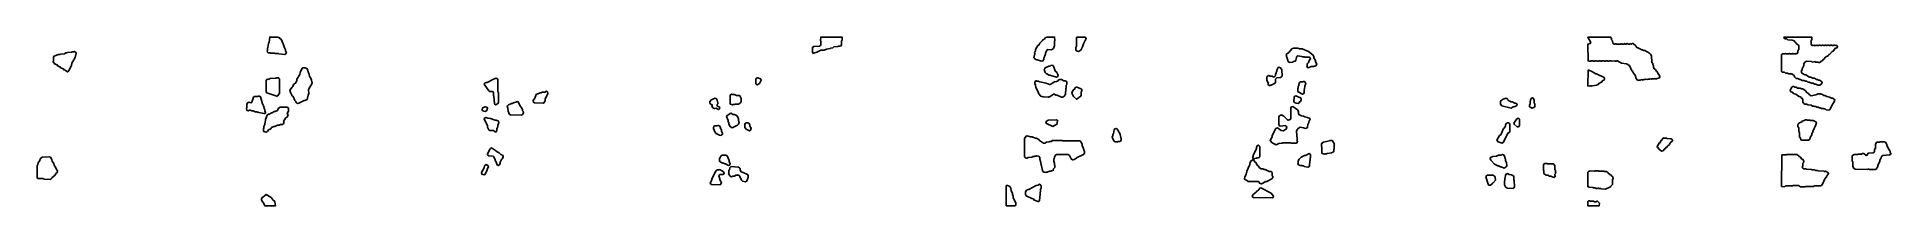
# Model space of a CAD drawing. Header units: millimetres. Extents: x 0 to 3252, y 0 to 296.
import ezdxf

# ---------------------------------------------------------------- set-up
doc = ezdxf.new("R2010")
doc.units = ezdxf.units.MM
doc.layers.add('M', color=7, linetype='Continuous')

msp = doc.modelspace()

# ---------------------------------------------------------------- linework, layer by layer
at = {"layer": 'M'}
for points in [[(424, 266.4), (423.3, 267.1), (417.6, 267.1), (416.8, 267.9), (409.7, 267.9), (409, 268.6), (406.1, 268.6), (404.3, 269.7), (403.6, 271.9), (404.3, 272.6), (404.3, 276.9), (405, 277.6), (405.7, 284.8), (407.1, 286.9), (408.2, 295.9), (421.9, 295.9), (425.5, 294.5), (426.2, 293), (428, 292), (431.6, 284.1), (433.8, 276.9), (435.9, 273.3), (435.9, 271.2), (437.4, 269), (436.6, 266.8), (434.8, 265.7), (424, 266.4)], [(1360, 268.3), (1360, 277.7), (1362.6, 279.5), (1372.6, 280.2), (1374.3, 281.2), (1375, 282.6), (1375, 289), (1374.3, 289.7), (1374.6, 295.9), (1412.3, 295.6), (1412.3, 291.1), (1410.9, 289), (1410.9, 282.6), (1409.8, 280.7), (1408.3, 280), (1405.5, 280), (1404.8, 279.3), (1397.6, 278.6), (1395.5, 277.2), (1391.9, 276.4), (1391.2, 275.7), (1384.8, 275), (1380.5, 272.9), (1374.8, 272.9), (1367.6, 269.3), (1361.9, 267.9), (1361.2, 267.1), (1360, 268.3)], [(1749.3, 258.2), (1748.6, 259.7), (1749.3, 264.8), (1750, 265.5), (1750, 267.6), (1749.3, 268.3), (1751.4, 271.9), (1751.4, 274.1), (1753.6, 278.4), (1755.4, 280.9), (1757.2, 282), (1758.6, 285.5), (1763.6, 289.8), (1764.7, 291.6), (1766.8, 292.3), (1768.2, 294.5), (1771.1, 295.9), (1784.8, 295.9), (1785.2, 289.7), (1784.5, 289), (1784.5, 280.4), (1783.8, 279.7), (1783, 276.1), (1779.1, 273.6), (1772.6, 274.3), (1770.9, 273.2), (1768.8, 267.6), (1768.8, 265.4), (1767.3, 262.6), (1767.3, 261.1), (1765.9, 259), (1765.9, 256.9), (1764.1, 254.3), (1762.6, 253.6), (1751.8, 256.4), (1749.3, 258.2)], [(1822.1, 273.3), (1822.1, 278.4), (1822.9, 279.1), (1822.9, 294.8), (1824, 295.9), (1837.6, 295.9), (1839.1, 295.2), (1840.2, 293.3), (1835.2, 284), (1833.8, 279), (1830.9, 273.2), (1826.9, 270.7), (1822.9, 271.8), (1822.1, 273.3)], [(2805, 223.3), (2802.9, 229), (2800, 232.6), (2798.6, 236.1), (2797.2, 236.8), (2792.9, 246.1), (2787.6, 249.3), (2779, 250), (2771.9, 254.3), (2770.5, 254.3), (2769.8, 253.6), (2768.3, 253.6), (2767.6, 254.3), (2761.8, 253.6), (2761.1, 254.3), (2757.6, 254.3), (2756.9, 253.6), (2755.4, 253.6), (2754.7, 254.3), (2751.9, 254.3), (2751.2, 253.6), (2749, 253.6), (2748.3, 254.3), (2744.8, 254.3), (2744.1, 253.6), (2742.6, 253.6), (2741.8, 254.3), (2739.1, 254.3), (2738.4, 253.6), (2736.1, 253.6), (2735.4, 254.3), (2732.6, 254.3), (2731.9, 253.6), (2729.7, 253.6), (2729, 254.3), (2725.5, 254.3), (2724.8, 253.6), (2722.6, 253.6), (2721.8, 254.3), (2720.4, 254.3), (2720, 283.4), (2724, 284.5), (2725, 286.2), (2719.9, 295.6), (2759.8, 295.9), (2761.6, 293.3), (2761.6, 291.2), (2763.1, 289.1), (2763.8, 285.5), (2766.2, 283.8), (2768.3, 283.8), (2769, 284.5), (2769.8, 283.8), (2773.4, 283.8), (2774, 283.1), (2774.7, 283.8), (2778.3, 283.8), (2779, 284.5), (2779.8, 283.8), (2783.3, 283.8), (2784.8, 284.5), (2785.5, 283.8), (2787.6, 283.8), (2788.3, 284.5), (2789.8, 284.5), (2790.5, 283.8), (2793.3, 283.8), (2794.8, 284.5), (2795.5, 283.8), (2796.8, 283.8), (2797.6, 284.5), (2799.8, 284.5), (2804.5, 280.5), (2805.5, 278), (2814.8, 273.8), (2816.2, 273.8), (2818.3, 272.3), (2819.8, 272.3), (2828.4, 268), (2830.2, 266.2), (2831.6, 263.3), (2832.3, 251.9), (2833.8, 249.8), (2833.8, 247.6), (2835.2, 245.5), (2835.2, 243.3), (2836.6, 240.5), (2838.7, 239.1), (2840.5, 235.9), (2841.6, 235.5), (2843.7, 230.5), (2845.2, 229.8), (2846.6, 226.2), (2845.5, 224.3), (2841.9, 223.6), (2841.2, 222.9), (2838.3, 222.9), (2837.6, 223.5), (2836.9, 222.9), (2832.6, 222.9), (2831.9, 222.1), (2829.1, 222.8), (2828.4, 222.1), (2825.5, 222.1), (2824.8, 221.4), (2821.2, 222.1), (2820.5, 221.4), (2817.6, 221.4), (2816.9, 220.7), (2813.3, 221.4), (2812.6, 220.7), (2809.8, 220.7), (2809.1, 220), (2806.5, 221.1), (2805, 223.3)], [(3123.6, 211.8), (3119.7, 213.6), (3117.6, 213.6), (3115.4, 215), (3112.6, 215), (3108.3, 217.1), (3106.1, 217.1), (3104, 218.6), (3101.9, 218.6), (3099.7, 220), (3096.1, 220), (3093.3, 221.4), (3091.9, 221.4), (3088.3, 223.6), (3085.4, 223.6), (3082.9, 225.4), (3081.4, 229), (3080.4, 230), (3077.6, 231.4), (3072.6, 231.4), (3070.4, 232.9), (3066.9, 232.9), (3064.7, 234.3), (3061.1, 234.3), (3060, 235.4), (3060, 265.5), (3061.1, 266.6), (3066.1, 266.6), (3066.9, 267.4), (3068.3, 266.6), (3071.9, 266.6), (3073.3, 267.4), (3074.1, 266.6), (3078.3, 266.6), (3079.8, 267.4), (3080.5, 266.6), (3084, 266.6), (3085.5, 267.4), (3086.2, 266.7), (3087.9, 267.7), (3088.6, 269.1), (3088.6, 271.9), (3090, 274.1), (3090, 280.4), (3089.3, 281.8), (3085.7, 284.7), (3084, 287.2), (3082.9, 287.5), (3081.8, 289.3), (3078.3, 290.7), (3071.1, 291.4), (3069, 292.9), (3066.1, 292.9), (3064.3, 294), (3063.9, 295.9), (3112.7, 295.9), (3113.1, 291.9), (3111.6, 289.7), (3111.6, 283.3), (3112.7, 281.6), (3114.1, 280.9), (3115.4, 280.9), (3116.2, 281.7), (3117.6, 280.9), (3120.4, 280.9), (3121.9, 281.7), (3122.6, 280.9), (3124.7, 280.9), (3125.4, 281.6), (3127.6, 281.6), (3128.4, 280.9), (3130.4, 280.9), (3131.1, 281.6), (3132.6, 281.6), (3133.4, 280.9), (3135.4, 280.9), (3136.1, 281.6), (3137.6, 281.6), (3138.4, 280.9), (3139.7, 280.9), (3140.4, 281.6), (3142.6, 281.6), (3143.4, 280.9), (3144.7, 280.9), (3145.4, 281.6), (3147.6, 281.6), (3148.4, 280.9), (3150.4, 280.9), (3151.1, 281.6), (3152.6, 281.6), (3154, 280.9), (3155.5, 281.6), (3157.3, 280.5), (3158.1, 279), (3157, 277.2), (3153.4, 275.7), (3152.3, 273.2), (3150.9, 272.5), (3150.5, 271.5), (3148.4, 270.7), (3144.1, 265.7), (3143, 265.4), (3142.7, 264.3), (3141.6, 264), (3141.3, 262.9), (3137.7, 261.4), (3133.4, 256.4), (3132.3, 256.1), (3132, 255), (3129.5, 254), (3129.1, 252.9), (3126.2, 251.4), (3124.7, 251.4), (3124, 252.1), (3119, 252.1), (3118.3, 252.9), (3113.3, 252.1), (3112.6, 252.9), (3103.3, 253.6), (3100.2, 251.1), (3098.8, 248.3), (3098.8, 246.1), (3095.9, 240.4), (3095.9, 238.3), (3094.5, 236.2), (3095.2, 232.7), (3100.5, 229.5), (3102.6, 229.5), (3109.1, 225.9), (3111.2, 225.9), (3114.8, 223.8), (3117.6, 223.8), (3121.2, 221.6), (3122.6, 221.6), (3124.8, 220.2), (3126.2, 220.2), (3129.1, 218.8), (3130.9, 216.2), (3129.5, 213.2), (3126.9, 211.4), (3123.6, 211.8)], [(49, 237.9), (46.8, 238.6), (46.1, 240), (41.1, 242.2), (40.4, 243.6), (36.1, 245.7), (35.4, 247.2), (30.4, 249.3), (29.7, 250.7), (28.6, 251.1), (27.8, 252.6), (28.6, 253.4), (28.6, 260.5), (29.7, 262.3), (36.9, 265.2), (40.4, 265.2), (41.1, 265.9), (48.3, 266.6), (50.4, 268.1), (52.6, 268.1), (53.3, 268.8), (60.4, 269.5), (61.1, 270.2), (64, 270.2), (65.5, 270.9), (68, 269.1), (68.8, 267.6), (66.6, 260.4), (63, 253.3), (60.9, 250.4), (60.2, 246.1), (56.6, 239.7), (55.9, 236.8), (53.3, 235), (49, 237.9)], [(2227.1, 244.8), (2227.9, 245.5), (2227.9, 248.3), (2228.6, 249.8), (2230, 251.2), (2231.4, 254.8), (2233.6, 257.6), (2232.5, 260), (2231.1, 260.7), (2223.3, 260.7), (2222.6, 261.4), (2219, 261.4), (2218.3, 262.1), (2211.2, 262.9), (2209.5, 261.8), (2208.8, 260.4), (2208.1, 255.4), (2206.9, 253.6), (2203.4, 252.9), (2202.6, 252.1), (2196.9, 251.4), (2194.3, 253.2), (2193.6, 254.7), (2192.9, 259), (2191.4, 261.9), (2191.4, 264), (2190.7, 264.7), (2191.5, 266.2), (2195.4, 268.7), (2201.1, 275.2), (2204, 276.6), (2211.2, 276.6), (2214.1, 275.2), (2219, 275.2), (2229.8, 270.9), (2238, 264.1), (2239.5, 261.2), (2239.5, 259.8), (2242.3, 254.8), (2242.3, 252.6), (2244.5, 248.3), (2242.7, 245.7), (2241.2, 245), (2239.8, 245), (2239.1, 244.3), (2234.8, 244.3), (2229.7, 242.1), (2227.9, 243.2), (2227.1, 244.8)], [(454.3, 181.1), (453.6, 183.3), (452.2, 184.7), (449.3, 191.8), (447.2, 193.2), (444.3, 199), (443.6, 202.6), (447.2, 208.4), (448.6, 209.1), (450, 212.7), (453.6, 215.5), (455.7, 219.8), (455.7, 221.9), (460.7, 230.5), (461.4, 234.1), (465, 241.2), (466.9, 242.3), (470.5, 242.3), (473.4, 240.9), (474.5, 239.1), (475.9, 233.4), (477.3, 231.2), (478.1, 226.9), (480.2, 224.1), (481.6, 220.5), (482.3, 215.4), (475.9, 204), (476.6, 196.9), (475.2, 194), (473.8, 186.8), (469.8, 185), (468.3, 185), (459.1, 180), (456.5, 179.6), (454.3, 181.1)], [(1777.6, 229.3), (1775.4, 229.3), (1769.7, 232.2), (1767.9, 234), (1767.2, 237.6), (1766.4, 238.3), (1767.9, 242), (1774.7, 245.2), (1776.9, 245.2), (1779, 246.6), (1782, 245.9), (1786.6, 235.5), (1788, 234.8), (1789.5, 232.6), (1790.9, 229), (1789.8, 226.5), (1788.3, 225.7), (1778.3, 228.6), (1777.6, 229.3)], [(2159.3, 215.4), (2157.1, 220.4), (2157.1, 226.2), (2157.9, 227.7), (2160.5, 228.8), (2162.6, 227.3), (2166.2, 227.3), (2169, 225.9), (2171.1, 226.6), (2172.1, 228.3), (2172.1, 230.5), (2173.6, 233.3), (2173.6, 234.8), (2174.3, 235.5), (2174.3, 237.6), (2176.5, 242), (2178.3, 243.1), (2181.2, 242.3), (2183.1, 238.3), (2183.8, 227.6), (2183, 226.1), (2181.2, 225), (2174.8, 224.3), (2173.4, 223.6), (2172.3, 221.9), (2172.3, 216.9), (2171.6, 215.4), (2164.8, 211.4), (2163.4, 211.4), (2162.6, 210.7), (2160, 211.8), (2159.3, 213.3), (2159.3, 215.4)], [(2720.4, 238.8), (2728.4, 235.2), (2729.8, 233.8), (2734.1, 231.6), (2735.5, 231.6), (2748.4, 225.2), (2749.5, 223.3), (2748.4, 220.7), (2746.2, 220), (2744.1, 217.2), (2742, 216.4), (2741.2, 215), (2739.1, 214.3), (2738.4, 212.9), (2735.5, 211.4), (2728.4, 210.7), (2727.6, 210), (2726.1, 210.7), (2724.1, 210.7), (2723.4, 210), (2720, 210.4), (2720.4, 238.8)], [(402.1, 199.7), (402.1, 219.8), (403.2, 221.6), (404.7, 222.3), (407.6, 222.3), (408.3, 223.1), (419, 223.8), (419.7, 224.5), (422.6, 224.5), (424.5, 223.4), (425.2, 221.9), (425.2, 196.9), (421.9, 192.9), (420.5, 192.1), (402.9, 198.2), (402.1, 199.7)], [(802.1, 179.7), (801.4, 192.6), (800.7, 193.3), (800.7, 198.3), (800, 199.7), (798.3, 200.7), (794, 200.7), (792.5, 201.5), (784.3, 213.3), (786.1, 215.9), (787.6, 216.6), (789.7, 216.6), (800.4, 222.3), (805.5, 223.8), (807.3, 222.7), (808.1, 221.2), (808.1, 200.5), (809.5, 198.3), (809.5, 181.1), (808.4, 179.3), (804.7, 177.1), (802.9, 178.2), (802.1, 179.7)], [(872.6, 180.7), (870.7, 181.8), (870, 184.8), (872.9, 189.1), (875.4, 195.2), (882.6, 198.1), (884, 198.1), (886.1, 199.5), (890.4, 199.5), (893.3, 200.9), (895.2, 199.8), (895.9, 196.9), (890.9, 186.9), (890.9, 184), (889.1, 180.7), (887.6, 180), (872.6, 180.7)], [(1215.7, 179.7), (1215.7, 193.3), (1216.5, 194.8), (1218.3, 195.9), (1219.1, 195.2), (1223.3, 195.2), (1226.9, 193.8), (1231.2, 193.8), (1232.7, 193), (1235.2, 188.3), (1235.2, 183.3), (1233.7, 180.4), (1230.5, 178.6), (1224.1, 178.6), (1223.4, 177.9), (1220.5, 177.9), (1219.8, 177.1), (1216.5, 178.2), (1215.7, 179.7)], [(1261.5, 213.2), (1260.7, 214.7), (1260.7, 221.9), (1261.5, 223.4), (1263.3, 224.5), (1264.8, 224.5), (1265.5, 223.8), (1269.1, 223), (1270.2, 220.5), (1267.3, 214.7), (1263.3, 212.1), (1261.5, 213.2)], [(1756.4, 196.9), (1756.4, 199), (1752.1, 207.6), (1751.4, 211.9), (1750, 214.7), (1750, 216.9), (1751.1, 218.7), (1752.6, 219.5), (1753.4, 218.8), (1756.2, 218.8), (1759.1, 217.3), (1769.8, 215.2), (1775.5, 213.1), (1776.9, 213.1), (1784.7, 217.3), (1788.3, 218.1), (1791.1, 219.5), (1791.8, 220.9), (1793.3, 221.6), (1796.9, 221.6), (1801.2, 219.5), (1803.3, 219.5), (1805.2, 218.4), (1805.9, 216.9), (1805.9, 212.6), (1805.2, 211.8), (1805.2, 206.8), (1804.5, 206.1), (1804.5, 201.1), (1803.8, 200.4), (1803.8, 195.4), (1801.2, 191.5), (1799.8, 190.7), (1796.9, 190.7), (1789, 194.3), (1786.9, 194.3), (1784.7, 195.7), (1782.6, 195.7), (1775.4, 190.7), (1774.7, 191.4), (1773.3, 190.7), (1764.4, 191.1), (1760.4, 192.2), (1756.4, 196.9)], [(1816.4, 201.2), (1818.3, 203.8), (1819.3, 204.1), (1820.7, 207), (1822.6, 208.1), (1824, 208.1), (1831.2, 205.2), (1832.3, 203.3), (1832.3, 201.1), (1831.6, 200.4), (1831.6, 194), (1830.9, 192.5), (1827, 190), (1826.2, 188.6), (1823.3, 187.1), (1817.9, 191.8), (1815, 197.6), (1816.4, 201.2)], [(2211.4, 206.2), (2212.1, 206.9), (2212.1, 209.8), (2212.9, 210.5), (2212.9, 212.6), (2214.3, 216.2), (2216.1, 217.3), (2220.4, 217.3), (2221.1, 218.1), (2222.6, 218.1), (2224.5, 217), (2225.2, 214), (2223.8, 210.4), (2223.1, 204.7), (2222.3, 204), (2222.3, 198.3), (2221.2, 196.5), (2219.7, 195.7), (2212.2, 199.7), (2211.4, 201.1), (2211.4, 206.2)], [(3138.3, 168.6), (3136.1, 170), (3134, 170), (3133.3, 170.7), (3129.7, 170.7), (3127.6, 172.1), (3125.4, 172.1), (3124.7, 172.9), (3121.9, 172.9), (3119.7, 174.3), (3117.6, 174.3), (3116.8, 175), (3114, 175), (3111.8, 176.4), (3106.1, 177.1), (3104, 178.6), (3100.4, 178.6), (3099, 179.3), (3097.1, 181.9), (3097.1, 186.1), (3095.7, 189), (3094.3, 189.7), (3093.9, 190.7), (3089.7, 192.2), (3084.7, 195.7), (3080.4, 197.2), (3079.7, 198.6), (3075.7, 200.4), (3075, 202.6), (3077.9, 208.4), (3079.7, 209.5), (3081.2, 209.5), (3083.3, 208.1), (3085.5, 208.1), (3087.6, 206.6), (3092.6, 206.6), (3094.8, 205.2), (3096.9, 205.2), (3101.2, 202.3), (3104.8, 198), (3106.9, 197.3), (3109.1, 194.5), (3111.9, 193.1), (3119.7, 194.5), (3124, 196.6), (3125.5, 196.6), (3126.2, 195.9), (3127.6, 196.7), (3128.4, 195.9), (3130.5, 195.9), (3134.1, 193.8), (3135.5, 193.8), (3139.1, 191.6), (3144.1, 190.9), (3147.6, 188.8), (3149.1, 188.8), (3152, 187.3), (3153.1, 185.5), (3152.3, 182.6), (3149.5, 179), (3144.5, 169), (3142.6, 167.9), (3138.3, 168.6)], [(388.3, 164.3), (386.1, 164.3), (385.4, 165), (382.6, 165), (379, 166.4), (376.9, 166.4), (374, 167.9), (372.6, 167.9), (370.5, 166.4), (367.9, 167.5), (367.1, 171.2), (367.9, 171.9), (367.9, 177.6), (369.3, 180.5), (371.2, 181.6), (374.7, 180.9), (376.4, 182), (379.7, 190.9), (381.1, 191.6), (386.8, 191.6), (387.6, 192.3), (389.8, 192.3), (391.6, 191.2), (395.2, 179.1), (397.3, 175.5), (398.8, 169.8), (399.5, 169.1), (399.5, 166.9), (400.9, 164), (399.8, 162.2), (398, 161.8), (389, 163.6), (388.3, 164.3)], [(397.1, 135.5), (397.9, 136.2), (397.9, 139), (399.3, 142.6), (399.3, 144.8), (400, 145.5), (400.7, 151.2), (403.6, 159.1), (406.1, 160.9), (407.6, 160.9), (411.1, 163.1), (412.6, 163.1), (416.1, 165.2), (417.6, 165.2), (421.8, 167.3), (423.6, 171.2), (426.1, 173.1), (438.3, 173.1), (439.8, 172.3), (440.9, 170.5), (440.9, 166.1), (438.8, 161.9), (440.2, 159), (438.8, 156.1), (435.9, 154), (433.8, 151.1), (432.4, 148.3), (433.1, 147.6), (433.1, 145.4), (432.3, 144), (430.5, 142.9), (426.9, 142.9), (424.8, 141.4), (421.9, 141.4), (416.9, 139.3), (415.5, 139.3), (411.2, 137.2), (409.8, 135), (406.2, 133.6), (404.1, 130.7), (401.2, 129.3), (397.9, 130.4), (397.1, 131.9), (397.1, 135.5)], [(781.4, 172), (786.2, 173.8), (789.1, 173), (790.2, 171.2), (788.8, 167.5), (786.2, 165.7), (781.5, 166.8), (780.7, 168.3), (781.4, 172)], [(826.4, 166.1), (825.7, 171.1), (824.3, 174), (825, 175.5), (826.8, 177.3), (831.9, 179.5), (833.3, 179.5), (835.4, 180.9), (839.7, 181.6), (841.9, 183.1), (844.1, 182.3), (846.6, 176.2), (850.2, 171.2), (851.6, 168.3), (851.6, 166.9), (853.1, 164.8), (853.1, 163.3), (851.6, 160.4), (849.8, 159.3), (830.1, 159.6), (828.6, 160.4), (826.4, 166.1)], [(1191.1, 171.4), (1188.3, 170.7), (1185.4, 172.2), (1183.6, 174.7), (1184.3, 176.2), (1183.6, 177.5), (1181.1, 178.6), (1180, 180.4), (1180, 182.6), (1181.8, 185.2), (1189, 188.8), (1191.2, 188), (1193.1, 185.5), (1193.8, 180.5), (1194.5, 179.8), (1193.1, 177.6), (1193.1, 176.2), (1194.1, 174.5), (1196.6, 173.4), (1197.4, 171.9), (1196.2, 169.3), (1194.4, 168.9), (1191.1, 171.4)], [(2166.4, 123.3), (2172.9, 135.5), (2175.5, 136.6), (2181.9, 132.3), (2185.4, 131.6), (2190.7, 134.8), (2192.1, 138.3), (2191.1, 140), (2189.7, 140.7), (2180.4, 140), (2178.6, 141.1), (2177.9, 142.6), (2177.9, 156.2), (2179, 158), (2180.4, 158.8), (2184.1, 158.8), (2186.9, 157.3), (2193.4, 150.9), (2194.7, 150.2), (2198.2, 151.6), (2199.3, 153.3), (2199.3, 171.9), (2200.4, 173.8), (2202.6, 174.5), (2210.9, 168.4), (2212.3, 165.5), (2212.3, 161.9), (2213.4, 160.2), (2217.6, 158.1), (2221.2, 157.3), (2223.4, 155.9), (2228.3, 155.2), (2232.3, 153.4), (2233.1, 151.9), (2230.9, 147.6), (2230.9, 146.1), (2228.8, 142.6), (2228.1, 138.3), (2227, 136.4), (2224.7, 135.7), (2221.1, 137.1), (2215.5, 137.9), (2212.7, 136.5), (2209.5, 132.5), (2208.8, 131.1), (2208.8, 127.6), (2209.5, 126.9), (2209.5, 121.2), (2210.2, 120.5), (2210.2, 114.1), (2210.9, 113.3), (2209.8, 110.7), (2208.3, 110), (2199.7, 110), (2199, 110.7), (2184.8, 110.7), (2184.1, 110), (2178.3, 109.3), (2173.3, 107.1), (2166.1, 110.7), (2162.8, 114.7), (2166.4, 121.2), (2166.4, 123.3)], [(2204.3, 183.3), (2205, 190.5), (2206.1, 192.3), (2207.6, 193.1), (2216.2, 189.5), (2217.3, 187.6), (2217.3, 186.1), (2215.9, 183.2), (2214.5, 182.5), (2213.8, 180.4), (2211.9, 179.3), (2208.3, 180), (2205.4, 181.5), (2204.3, 183.3)], [(2567.1, 178.3), (2567.1, 183.3), (2567.9, 184.8), (2571.8, 187.3), (2576.9, 188.8), (2579.5, 187), (2580.5, 184.5), (2583.4, 183.8), (2585.5, 182.3), (2587.6, 182.3), (2591.2, 180.2), (2593.3, 180.2), (2595.2, 179.1), (2595.9, 177.6), (2594.8, 175.7), (2590.5, 173.6), (2589.1, 173.6), (2585.5, 171.4), (2569, 175.7), (2567.1, 178.3)], [(2617.1, 175.4), (2618.6, 179), (2618.6, 183.4), (2619.3, 184.1), (2619.3, 185.5), (2620.7, 188.4), (2622.6, 189.5), (2624.5, 188.4), (2625.9, 184.8), (2625.9, 180.5), (2627.3, 178.3), (2627.3, 174.7), (2626.2, 172.9), (2622.6, 171.4), (2619, 172.9), (2617.1, 175.4)], [(794, 132.1), (792.2, 133.2), (790, 138.3), (790, 140.4), (784.3, 152.6), (785.4, 154.5), (787.6, 155.2), (790.5, 153.8), (795.5, 153.1), (803.3, 150.2), (805.5, 150.2), (809.5, 148.4), (810.2, 146.2), (808.1, 141.1), (807.3, 136.8), (806.6, 136.1), (806.6, 131.9), (805.5, 130), (803.6, 129.6), (800.4, 132.1), (794, 132.1)], [(1186.4, 135.4), (1186.4, 137.6), (1187.5, 139.5), (1189, 140.2), (1192.6, 140.2), (1193.3, 140.9), (1195.5, 140.9), (1197.3, 139.8), (1198.8, 136.9), (1198.8, 135.5), (1200.2, 133.3), (1200.2, 131.2), (1202.3, 127.6), (1202.3, 126.1), (1201.2, 124.3), (1199.8, 123.6), (1197.2, 123.9), (1191.1, 127.2), (1188.6, 129.7), (1186.4, 135.4)], [(1213.6, 145.4), (1212.1, 147.6), (1212.1, 149.7), (1209.3, 156.9), (1210.4, 158.7), (1216.9, 162.4), (1221.2, 160.2), (1223.3, 160.2), (1228, 157.7), (1230.2, 152.6), (1230.2, 149.1), (1231.6, 146.9), (1230.2, 143.3), (1228.4, 141.4), (1219, 137.1), (1215.7, 139), (1213.6, 143.3), (1213.6, 145.4)], [(1242.5, 145.2), (1244, 145.9), (1246.9, 145.9), (1248.7, 144.8), (1250.2, 141.9), (1250.2, 139.8), (1252.3, 136.2), (1251.6, 132.5), (1249.7, 131.4), (1244, 134.3), (1241.4, 137.6), (1241.4, 143.3), (1242.5, 145.2)], [(1770, 147.7), (1773.3, 150.2), (1787.6, 150.9), (1789.1, 150.2), (1790.2, 148.3), (1789.5, 147.6), (1789.5, 144.7), (1788.7, 143.2), (1781.9, 139.3), (1770.4, 144.3), (1769.3, 146.2), (1770, 147.7)], [(1887.9, 115.4), (1885.7, 120.5), (1887.1, 123.3), (1887.1, 125.5), (1887.9, 126.2), (1889.3, 133.4), (1890.4, 135.2), (1892.6, 135.9), (1894.5, 134.8), (1895.9, 132.7), (1899.5, 125.5), (1900.2, 121.9), (1900.9, 121.2), (1900.9, 119.1), (1901.6, 118.4), (1901.6, 115.4), (1900.5, 113.6), (1899.1, 112.9), (1896.2, 112.9), (1895.5, 112.1), (1890.8, 112.5), (1889.3, 113.2), (1887.9, 115.4)], [(2565, 123.4), (2567.2, 124.8), (2572.2, 135.5), (2574.3, 137.7), (2575.7, 140.5), (2575.7, 141.9), (2577.2, 144.8), (2579, 145.9), (2580.5, 145.9), (2582.3, 144.8), (2583.1, 143.3), (2583.1, 130.4), (2582, 128.6), (2579.5, 127.5), (2572.3, 111.8), (2569.8, 110), (2562.5, 112.2), (2560.7, 115.5), (2565, 123.4)], [(2590, 144.8), (2595.7, 152.7), (2597.6, 153.8), (2599.5, 152.7), (2600.2, 151.2), (2600.2, 141.1), (2599.1, 139.3), (2597.6, 138.6), (2595.8, 138.9), (2590.7, 143.3), (2590, 144.8)], [(3095.1, 115.4), (3093.6, 116.1), (3092.9, 119), (3091.4, 121.1), (3091.4, 128.3), (3090, 130.4), (3090, 136.9), (3088.6, 139), (3088.6, 142.6), (3089.3, 144.1), (3090.4, 145.2), (3095.4, 147.3), (3096.1, 148.8), (3099.7, 149.5), (3101.9, 150.9), (3104.1, 150.9), (3104.8, 150.2), (3109.8, 150.2), (3110.5, 149.5), (3115.5, 149.5), (3119.8, 147.3), (3120.9, 145.5), (3120.2, 141.9), (3114.5, 130.4), (3114.5, 129), (3113.1, 126.9), (3113.1, 124.7), (3110.2, 119.7), (3109.5, 116.8), (3106.9, 115), (3095.1, 115.4)], [(803.6, 79.7), (803.6, 81.1), (802.2, 83.3), (801.4, 86.1), (799.7, 87.1), (792.6, 87.9), (790.7, 89), (790, 90.5), (793.6, 98.4), (795.4, 100.9), (796.9, 101.6), (804.1, 97.3), (806.9, 94.5), (810.5, 93), (813.4, 90.2), (816.2, 88.7), (817.3, 86.9), (817.3, 85.4), (815.9, 82.5), (814.5, 81.1), (812.3, 76.9), (812.3, 74.7), (810.9, 71.8), (809, 70.7), (807.2, 71.8), (805.7, 74.7), (805.7, 76.1), (803.6, 79.7)], [(1763.6, 61.9), (1761.4, 72.6), (1760.7, 73.3), (1760.7, 76.2), (1758.6, 81.9), (1758.6, 84.7), (1756.8, 87.2), (1753.3, 87.9), (1752.6, 87.1), (1749.8, 87.1), (1749.1, 86.4), (1746.2, 86.4), (1745.5, 85.7), (1738.3, 85), (1736.2, 83.6), (1734.7, 83.6), (1732.9, 84.7), (1732.1, 86.1), (1732.1, 118.3), (1734.7, 122.3), (1736.9, 123.1), (1742.6, 120.9), (1745.5, 120.9), (1750.5, 118.8), (1752.6, 118.8), (1757, 116.6), (1758.4, 114.5), (1765.5, 110.2), (1767.6, 110.2), (1770.4, 111.6), (1775.4, 112.3), (1776.1, 113.1), (1779, 113.1), (1781.1, 114.5), (1798.4, 114.5), (1799.1, 113.8), (1829.1, 113.8), (1830.9, 112.7), (1833.1, 107.6), (1833.1, 105.5), (1834.5, 103.4), (1835.2, 99.8), (1835.9, 99.1), (1835.9, 97.6), (1837.3, 95.5), (1837.3, 92.6), (1835.5, 90), (1824.1, 85), (1823.4, 83.6), (1819.1, 81.4), (1816.2, 80.7), (1813.6, 82.5), (1810.7, 88.2), (1808.3, 90), (1788.3, 90), (1785.9, 88.2), (1784.5, 85.4), (1784.5, 84), (1783.1, 81.9), (1783.1, 78.3), (1784.5, 74.8), (1784.5, 71.9), (1785.2, 71.2), (1785.2, 67.6), (1783, 64.7), (1782.3, 62.5), (1778.3, 60.7), (1775.5, 60.7), (1771.9, 59.3), (1769.8, 59.3), (1769.1, 58.6), (1766.5, 58.9), (1764.3, 60.4), (1763.6, 61.9)], [(2124, 42.9), (2121.1, 45), (2119, 45.7), (2117.9, 47.6), (2118.6, 51.2), (2120.7, 54.8), (2121.4, 58.4), (2122.1, 59.1), (2122.1, 61.2), (2124.3, 65.5), (2124.3, 66.9), (2127.1, 71.9), (2127.1, 74.8), (2129.3, 79.1), (2132.5, 80.9), (2133.6, 82.6), (2132.1, 85.5), (2132.9, 86.2), (2132.9, 88.3), (2138.6, 100.5), (2138.6, 102.6), (2140, 105.5), (2141.9, 106.6), (2143.7, 105.5), (2144.5, 104.1), (2144.5, 86.9), (2143.4, 85), (2141.9, 84.3), (2139.8, 84.3), (2139.1, 83.6), (2135.5, 82.9), (2133.8, 80.5), (2135.9, 77), (2138, 75.5), (2139.5, 72), (2141.6, 70.5), (2144.1, 66.6), (2146.9, 65.2), (2149.8, 65.2), (2152.6, 63.8), (2154.1, 63.8), (2161.2, 60.2), (2164.1, 60.2), (2165.5, 59.5), (2166.6, 57.6), (2166.6, 52.6), (2167.3, 51.9), (2167.3, 49.7), (2165.5, 47.2), (2156.9, 42.9), (2155.5, 42.9), (2147.6, 38.6), (2144.3, 39.7), (2143.2, 42.2), (2141.9, 42.9), (2124, 42.9)], [(2252.9, 104), (2252.9, 108.3), (2253.6, 109.8), (2256.1, 111.6), (2266.8, 113.8), (2267.6, 114.5), (2270.5, 114.5), (2272, 113.8), (2275.9, 108.3), (2275.2, 107.6), (2275.2, 99.7), (2274.5, 99), (2274.5, 96.1), (2273.7, 94.7), (2270.5, 92.9), (2262.6, 92.1), (2261.9, 91.4), (2259.1, 91.4), (2258.3, 90.7), (2254.3, 91.8), (2253.6, 93.3), (2253.6, 103.3), (2252.9, 104)], [(2845.4, 98.6), (2843.6, 101.8), (2842.2, 102.5), (2841.4, 104), (2845, 109.8), (2846.5, 110.5), (2848.6, 114.8), (2850, 115.5), (2850.7, 117.7), (2853.3, 119.5), (2854.1, 118.8), (2858.4, 118.8), (2859.1, 118.1), (2866.2, 117.3), (2867.7, 116.6), (2868.8, 114.7), (2868, 113.3), (2864.5, 110.4), (2863, 107.5), (2859.5, 104.7), (2858.4, 102.9), (2857.3, 102.5), (2857, 101.5), (2855.9, 101.1), (2854.8, 99.3), (2853.8, 99), (2853.4, 97.9), (2852.3, 97.5), (2852, 96.4), (2850.1, 96.1), (2845.4, 98.6)], [(3189, 64.3), (3186.5, 66.1), (3185, 69), (3185, 76.9), (3183.6, 79), (3183.6, 86.9), (3184.3, 88.4), (3186.9, 90.2), (3193.3, 90.2), (3194, 90.9), (3200.4, 90.9), (3201.1, 91.6), (3204.1, 91.6), (3208.3, 88.1), (3210, 89.1), (3211.1, 91.6), (3212.6, 92.3), (3220.4, 93.1), (3222.2, 94.1), (3222.9, 95.5), (3222.9, 99.1), (3224.3, 101.2), (3224.3, 108.3), (3226.1, 110.9), (3227.6, 111.6), (3231.8, 111.6), (3232.6, 112.3), (3240.5, 112.3), (3242, 111.6), (3244.5, 107.6), (3244.5, 106.2), (3248, 99.1), (3250.2, 96.2), (3250.2, 94.1), (3251.6, 91.9), (3250.9, 90.4), (3249.1, 89.3), (3237.6, 88.6), (3235.2, 86.8), (3234.5, 84), (3232.3, 80.4), (3232.3, 78.3), (3228.8, 71.1), (3228.8, 69), (3225.5, 64.3), (3224.1, 63.6), (3214, 63.6), (3213.3, 64.3), (3211.2, 64.3), (3210.5, 63.6), (3189, 64.3)], [(11.8, 47.1), (11.1, 47.9), (1.9, 47.9), (0, 49), (0, 70.5), (1.4, 72.6), (2.2, 75.5), (5, 79.8), (5.7, 82.7), (9, 85.2), (21.9, 85.9), (23.4, 85.2), (25.9, 81.2), (26.6, 78.4), (29.5, 74.1), (30.2, 71.2), (33, 66.9), (33.8, 64.1), (35.9, 61.2), (35.2, 58.3), (33, 56.8), (31.6, 54), (26.6, 49.7), (24.8, 47.2), (23.3, 46.4), (11.8, 47.1)], [(785, 70.5), (787.6, 72.4), (790.5, 70.9), (791.6, 69), (789.5, 64), (789.5, 62.6), (785.5, 55), (784, 54.3), (780, 55.4), (779.3, 58.3), (784.3, 66.9), (785, 70.5)], [(1204, 75), (1202.6, 75), (1197.9, 77.5), (1197.1, 79), (1197.1, 83.3), (1199.7, 88), (1201.1, 88.8), (1208.3, 88.8), (1210.2, 87.7), (1213.8, 79.8), (1213.8, 77.6), (1215.9, 74), (1214.8, 71.4), (1212.9, 71.1), (1207.6, 73.6), (1206.1, 73.6), (1204, 75)], [(1229.7, 54.3), (1228.3, 53.6), (1225.5, 53.6), (1223.3, 52.1), (1220.5, 52.1), (1218.3, 50.7), (1216.1, 51.4), (1212.8, 56.2), (1213.6, 57.6), (1213.6, 62.6), (1214.3, 63.4), (1215, 66.9), (1217.6, 68.8), (1230.5, 68.1), (1232.3, 67), (1233.1, 65.5), (1233.1, 62.6), (1234.8, 59.5), (1238.3, 58.8), (1246.2, 55.2), (1247.3, 53.3), (1247.3, 49.7), (1245.9, 47.6), (1245.9, 46.1), (1244.5, 43.2), (1242.6, 42.1), (1237.5, 43.6), (1235.7, 45.4), (1232.2, 52.5), (1229.7, 54.3)], [(2219, 70.7), (2215.4, 70.7), (2212.5, 72.2), (2211.4, 74), (2212.1, 74.8), (2212.1, 79.1), (2213.6, 82), (2217.5, 85.2), (2223.3, 88.1), (2224.7, 88.1), (2231.2, 91.6), (2233, 90.5), (2233.8, 89.1), (2233.8, 84.7), (2233.1, 84), (2233.1, 79.7), (2232.3, 79), (2231.6, 70.4), (2230.5, 68.6), (2229, 67.9), (2222.5, 69.3), (2221.8, 70), (2219.7, 70), (2219, 70.7)], [(2561.9, 70), (2556.1, 72.9), (2550, 80.4), (2548.6, 83.3), (2549.3, 84.8), (2553.3, 86.6), (2559.7, 87.3), (2563.3, 88.8), (2567.6, 88.8), (2570.4, 90.2), (2572.7, 89.5), (2574.5, 85.5), (2574.5, 84.1), (2575.9, 81.9), (2575.9, 79.1), (2577.3, 76.2), (2578.1, 70.4), (2577, 68.6), (2574.8, 67.2), (2573.3, 66.4), (2568.3, 68.6), (2566.1, 68.6), (2564, 70), (2561.9, 70)], [(2646.9, 53.6), (2643.6, 56.1), (2642.9, 57.6), (2642.9, 61.8), (2642.1, 62.6), (2642.1, 71.9), (2643.2, 73.7), (2644.7, 74.5), (2648.4, 74.5), (2649.1, 73.8), (2659.1, 73.8), (2660.9, 72.7), (2662.3, 69.8), (2662.3, 63.4), (2663.1, 62.6), (2663.1, 59.1), (2663.8, 57.6), (2662.3, 55.4), (2662.3, 53.4), (2663.1, 52.6), (2662.3, 51.1), (2660.5, 50), (2655.4, 52.1), (2652.6, 52.1), (2649.7, 53.6), (2646.9, 53.6)], [(3060, 33.9), (3060.4, 89.5), (3068.3, 89.5), (3069, 90.2), (3086.9, 90.2), (3090.2, 87.7), (3090.5, 86.6), (3093, 85.5), (3094.8, 82.3), (3097.3, 81.3), (3098.8, 78.3), (3098.8, 76.9), (3097.3, 74.7), (3097.3, 70.4), (3095.9, 68.3), (3097, 65.9), (3098.3, 65.2), (3102.6, 65.2), (3103.4, 64.5), (3112.6, 63.8), (3113.4, 63.1), (3118.4, 63.1), (3119.1, 62.3), (3123.4, 62.3), (3124.1, 61.6), (3134.1, 60.9), (3134.8, 60.2), (3136.1, 60.2), (3136.9, 60.9), (3141.2, 58.7), (3142.4, 56.9), (3141.2, 55), (3140.2, 54.7), (3138.8, 51.1), (3135.9, 47.6), (3132.3, 39), (3129.8, 35.7), (3128.3, 35), (3116.9, 35), (3116.2, 34.3), (3101.9, 34.3), (3101.2, 33.6), (3093.3, 33.6), (3089.7, 35.7), (3079.8, 35.7), (3079.1, 35), (3066.9, 35), (3064.8, 33.6), (3060, 33.9)], [(1183.6, 45.5), (1183.6, 46.9), (1190.7, 61.2), (1193.3, 63.1), (1196.1, 63.1), (1196.9, 63.8), (1203.4, 60.2), (1205.2, 57.6), (1204.1, 55.7), (1202.6, 55), (1198.3, 55), (1196.6, 54), (1195.9, 52.6), (1198.8, 43.4), (1200.2, 41.2), (1199.5, 38.3), (1197.6, 37.1), (1182.9, 37.5), (1181.5, 38.2), (1180.7, 39.7), (1183.6, 45.5)], [(1701.9, 35.9), (1705.5, 34.5), (1708.1, 31.2), (1708.8, 26.9), (1710.9, 21.9), (1710.9, 19.8), (1712.3, 16.9), (1712.3, 14.8), (1716.6, 4.8), (1716.6, 1.9), (1715.5, 0), (1700, 0.4), (1700, 35.5), (1701.9, 35.9)], [(1747.5, 12.2), (1744.7, 12.9), (1734.7, 17.9), (1733.6, 19.7), (1733.6, 24.8), (1735.4, 27.3), (1738.3, 28.8), (1739.7, 28.8), (1752.6, 35.9), (1756.1, 36.6), (1758.3, 38.1), (1760.2, 37), (1760.9, 35.5), (1760.9, 30.4), (1760.2, 29.7), (1760.2, 24.7), (1759.5, 24), (1759.5, 18.3), (1758.8, 17.6), (1758.8, 12.6), (1758.1, 11.8), (1758.1, 9.7), (1756.9, 7.9), (1755.1, 7.5), (1748.2, 10.7), (1747.5, 12.2)], [(2541.4, 51.2), (2542.5, 53), (2544, 53.8), (2554.1, 53.8), (2556.6, 52), (2557.3, 50.5), (2558.1, 45.4), (2553.4, 40), (2552.3, 39.7), (2552, 38.6), (2549.1, 36.4), (2547.2, 36.1), (2545.7, 36.8), (2545, 38.3), (2541.4, 51.2)], [(2573.6, 44.1), (2574.3, 44.8), (2574.3, 48.4), (2575, 49.1), (2575.7, 54.1), (2576.8, 55.9), (2579, 56.6), (2581.9, 55.2), (2586.2, 54.5), (2589.5, 52.7), (2590.2, 51.2), (2590.2, 45.5), (2590.9, 44.8), (2590.9, 39.1), (2591.6, 38.4), (2591.6, 33.3), (2590.5, 31.5), (2589.1, 30.7), (2578.6, 31.1), (2575.7, 33.2), (2573.6, 36.9), (2573.6, 44.1)], [(2742.6, 30.7), (2739, 30.7), (2738.3, 31.4), (2736.9, 30.7), (2734, 30.7), (2733.3, 31.4), (2729.7, 31.4), (2729, 32.1), (2722.6, 32.9), (2720, 34), (2720, 59.1), (2721.1, 60.2), (2724, 61.6), (2731.8, 60.9), (2732.6, 61.6), (2738.4, 61.6), (2739.1, 60.9), (2748.4, 60.9), (2749.1, 60.2), (2752.6, 60.2), (2755.9, 57.7), (2756.3, 56.6), (2758.4, 55.9), (2759.1, 54.5), (2761.2, 53.8), (2762, 52.3), (2763.8, 51.2), (2764.5, 48.3), (2763.1, 46.1), (2763.1, 37.6), (2762.3, 36.1), (2760.2, 34.7), (2759.8, 33.6), (2751.2, 29.3), (2743.3, 30), (2742.6, 30.7)], [(395, 7.5), (393.6, 10.4), (393.6, 12.6), (395.4, 15.2), (396.1, 15.2), (401.9, 20.2), (410.5, 14.5), (414.1, 10.2), (416.6, 8.4), (417.3, 6.9), (418.1, 0.4), (399.3, 0.4), (396.5, 6.8), (395, 7.5)], [(2132.9, 19.8), (2138.6, 24.8), (2138.9, 25.9), (2141.1, 26.6), (2144.7, 30.9), (2146.2, 31.6), (2164.8, 22.3), (2168.8, 16.9), (2167.7, 15), (2166.2, 14.3), (2133.6, 14.6), (2132.2, 15.4), (2131.4, 16.9), (2132.9, 19.8)], [(2720, 7.6), (2721.1, 8.8), (2723.4, 8.8), (2724.1, 8.1), (2730.5, 8.1), (2731.2, 7.3), (2734.7, 7.3), (2735.4, 8.1), (2736.9, 8.1), (2739.5, 6.2), (2740.2, 4.8), (2739.8, 0), (2720, 0.4), (2720, 7.6)]]:
    msp.add_lwpolyline(points, close=True, dxfattribs=at)

doc.saveas('drawing.dxf')
